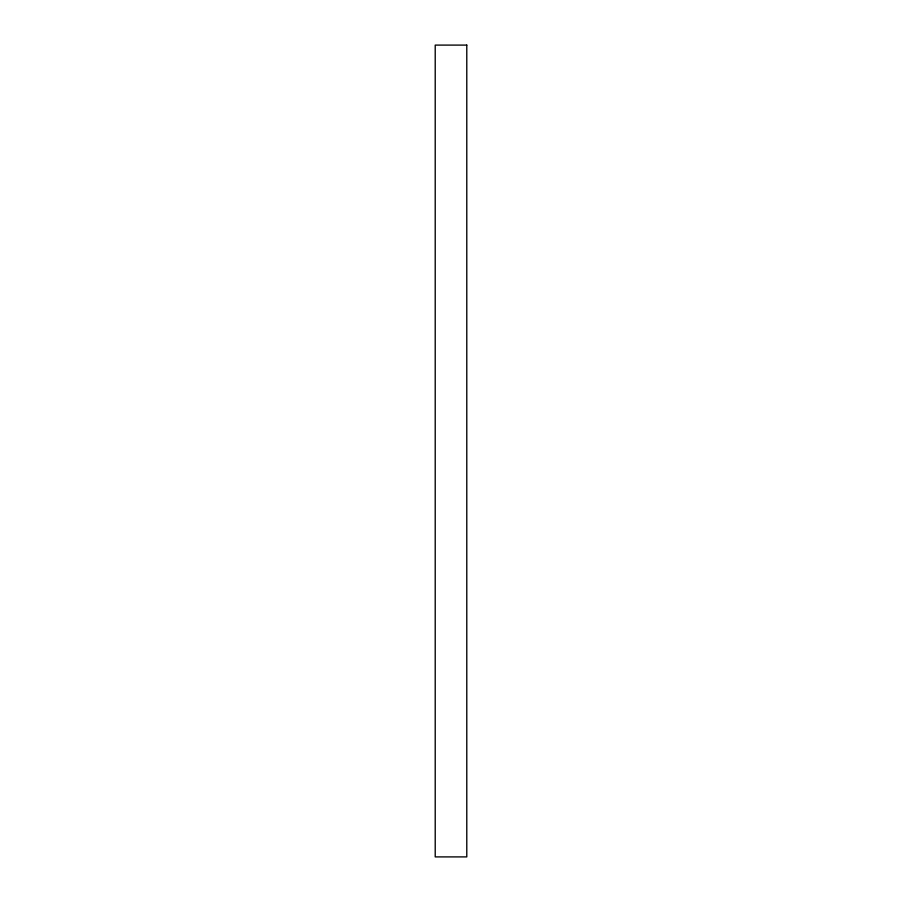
<?xml version="1.0" encoding="UTF-8"?>
<svg xmlns="http://www.w3.org/2000/svg" width="902" height="902" viewBox="0 0 902 902"><rect width="100%" height="100%" fill="white"/><g stroke="black" fill="none" stroke-linecap="round" stroke-linejoin="round"><path stroke-width="1.35" d="M466.785 45.1L435.215 45.1L435.215 856.9L466.785 856.9L466.785 45.1"/></g></svg>
